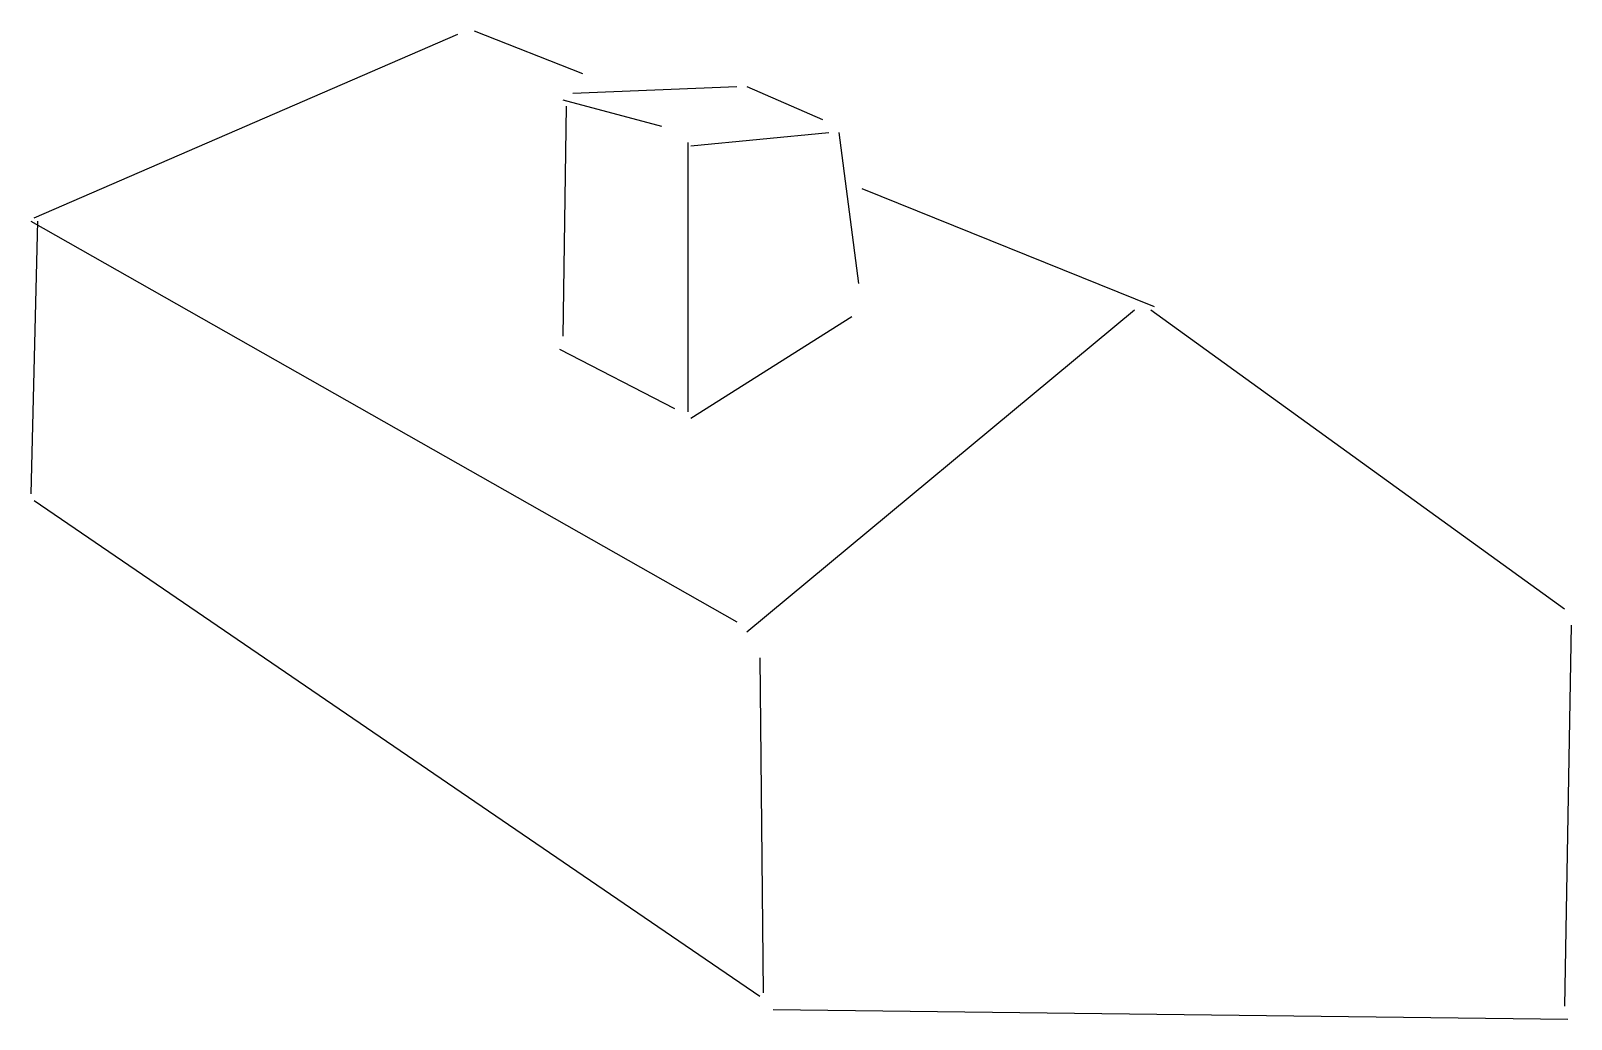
# Model space of a CAD drawing. Header units: metres. Extents: x -26 to 141, y -97 to 10.
import ezdxf

# ---------------------------------------------------------------- set-up
doc = ezdxf.new("R2010")
doc.units = ezdxf.units.M

msp = doc.modelspace()

# ---------------------------------------------------------------- linework, layer by layer
at = {"color": 0}
for p, q in [((22.078516, 10.148995), (33.829987, 5.519629)), ((-25.639566, -10.148995), (20.297991, 9.79289)), ((32.761669, 3.382998), (50.566925, 4.095209)), ((51.635239, 4.095209), (59.825657, 0.534158)), ((31.693354, 2.670788), (42.376507, -0.178053)), ((32.049458, 1.958578), (31.693354, -22.968779)), ((45.581451, -2.314683), (60.537868, -0.890263)), ((61.606182, -0.890263), (63.742813, -17.271097)), ((45.225349, -1.958578), (45.225349, -31.159197)), ((64.098915, -6.944049), (95.792274, -19.763832)), ((-25.995672, -10.5051), (50.566925, -53.949924)), ((-25.283463, -10.5051), (-25.995672, -40.061825)), ((45.581451, -31.871407), (63.030602, -20.832148)), ((51.635239, -55.018238), (93.65564, -20.119938)), ((95.436165, -20.119938), (140.305405, -52.525501)), ((31.33725, -24.3932), (43.800926, -30.803091)), ((-25.639566, -40.774033), (53.059662, -94.545906)), ((141.017624, -54.306026), (140.305405, -95.61422)), ((53.059662, -57.867081), (53.415764, -94.189796)), ((54.484081, -95.970322), (140.661514, -97.038643))]:
    msp.add_line(p, q, dxfattribs=at)

doc.saveas('drawing.dxf')
